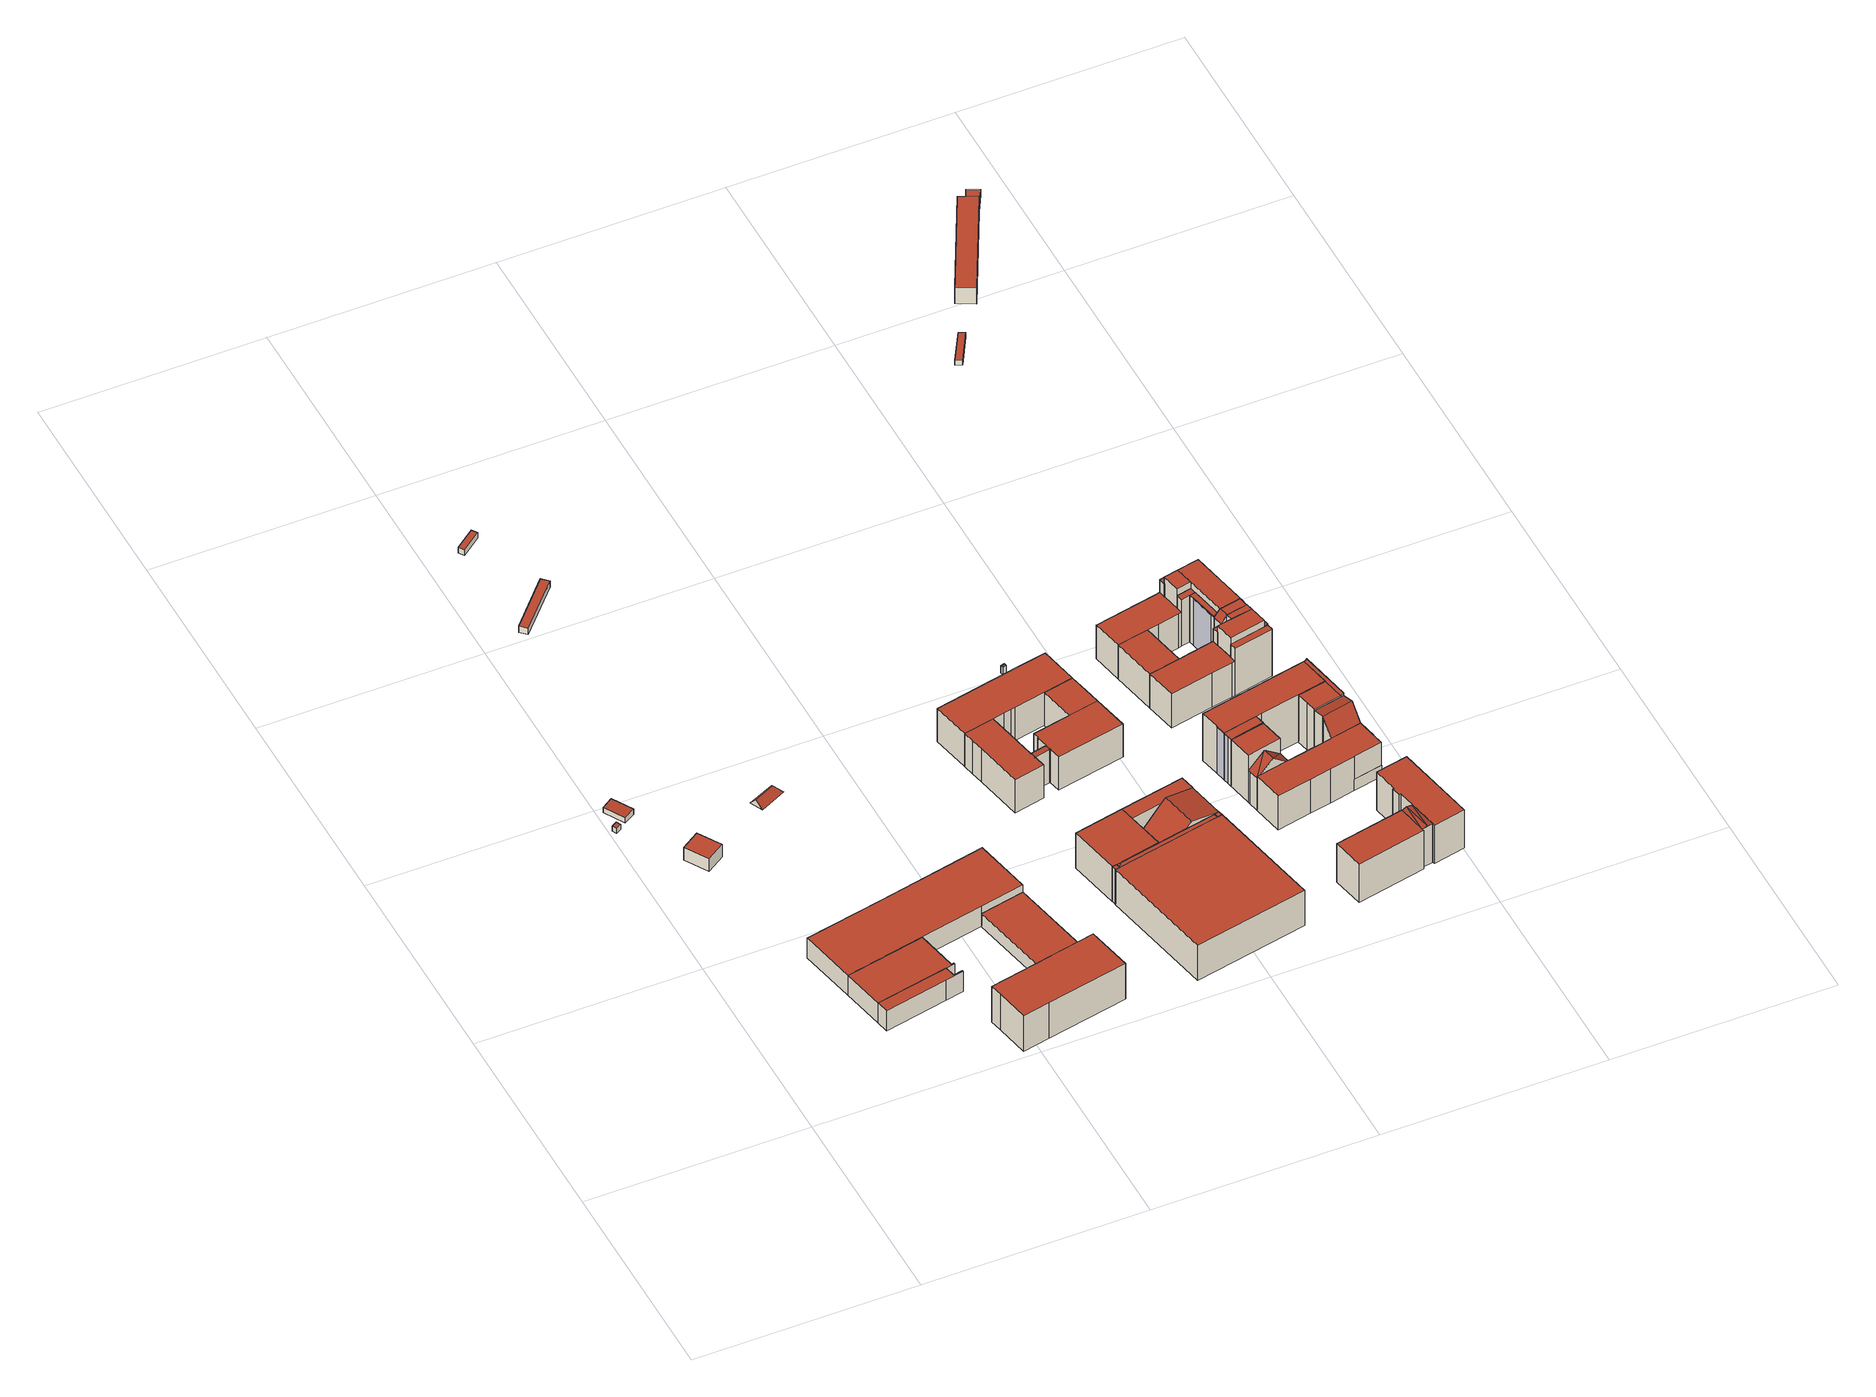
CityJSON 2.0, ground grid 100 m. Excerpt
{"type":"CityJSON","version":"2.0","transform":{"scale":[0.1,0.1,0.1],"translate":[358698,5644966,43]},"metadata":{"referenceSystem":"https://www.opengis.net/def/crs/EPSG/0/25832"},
"CityObjects":{
"building1":{"type":"Building","attributes":{"Gemeindeschluessel":"05315000","Geometrietyp2DReferenz":"3000","function":"31001_2400","roofType":"2100","measuredHeight":2.79},"geometry":[{"type":"Solid","lod":"2","boundaries":[[[[0,1,2,3]],[[4,5,1,0]],[[6,7,5,4]],[[3,2,7,6]],[[4,0,3,6]],[[1,5,7,2]]]],"semantics":{"surfaces":[{"type":"WallSurface"},{"type":"RoofSurface"},{"type":"GroundSurface"}],"values":[[0,0,0,0,1,2]]}}]},
"building2":{"type":"Building","attributes":{"Geometrietyp2DReferenz":"3000","Gemeindeschluessel":"05315000","function":"31001_2000","roofType":"2100","measuredHeight":3.13},"geometry":[{"type":"Solid","lod":"2","boundaries":[[[[8,9,10,11]],[[12,13,9,8]],[[14,15,13,12]],[[11,10,15,14]],[[12,8,11,14]],[[9,13,15,10]]]],"semantics":{"surfaces":[{"type":"WallSurface"},{"type":"RoofSurface"},{"type":"GroundSurface"}],"values":[[0,0,0,0,1,2]]}}]},
"building3":{"type":"Building","attributes":{"Gemeindeschluessel":"05315000","Geometrietyp2DReferenz":"3000","function":"31001_2400","roofType":"1000","measuredHeight":6.79},"geometry":[{"type":"Solid","lod":"2","boundaries":[[[[16,17,18,19]],[[20,21,17,16]],[[22,23,21,20]],[[19,18,23,22]],[[20,16,19,22]],[[17,21,23,18]]]],"semantics":{"surfaces":[{"type":"WallSurface"},{"type":"RoofSurface"},{"type":"GroundSurface"}],"values":[[0,0,0,0,1,2]]}}]},
"building4":{"type":"Building","attributes":{"Gemeindeschluessel":"05315000","Geometrietyp2DReferenz":"3000","function":"31001_3072"},"address":[{"country":"Germany","locality":"Köln","thoroughfareNumber":"33","thoroughfareName":"Gummersbacher Str."}],"children":["building4-1","building4-2","building4-3","building4-4","building4-5"]},
"building4-1":{"type":"BuildingPart","attributes":{"roofType":"1000","measuredHeight":10.78},"parents":["building4"],"geometry":[{"type":"Solid","lod":"2","boundaries":[[[[24,25,26,27]],[[28,29,30,25,24]],[[31,32,33,34,35,36]],[[37,38,39,40,41]],[[27,26,38,37]],[[41,31,36,28,24,27,37]],[[25,30,34,33,39,38,26]],[[29,28,36,35]],[[34,30,29,35]],[[32,31,41,40]],[[39,33,32,40]]]],"semantics":{"surfaces":[{"type":"WallSurface"},{"type":"RoofSurface"},{"type":"GroundSurface"},{"type":"ClosureSurface"}],"values":[[0,0,0,0,0,1,2,0,3,0,3]]}}]},
"building4-2":{"type":"BuildingPart","attributes":{"roofType":"1000","measuredHeight":10.77},"parents":["building4"],"geometry":[{"type":"Solid","lod":"2","boundaries":[[[[42,43,44,45]],[[46,47,48,43,42]],[[49,50,51,52,53]],[[54,55,50,49]],[[56,57,55,54]],[[45,44,57,56]],[[54,49,53,46,42,45,56]],[[43,48,51,50,55,57,44]],[[47,46,53,52]],[[51,48,47,52]]]],"semantics":{"surfaces":[{"type":"WallSurface"},{"type":"RoofSurface"},{"type":"GroundSurface"},{"type":"ClosureSurface"}],"values":[[0,0,0,0,0,0,1,2,0,3]]}}]},
"building4-3":{"type":"BuildingPart","attributes":{"roofType":"1000","measuredHeight":10.72},"parents":["building4"],"geometry":[{"type":"Solid","lod":"2","boundaries":[[[[40,39,48,47]],[[58,59,33,32]],[[60,61,59,58]],[[62,63,61,60]],[[52,51,63,62]],[[60,58,32,40,47,52,62]],[[48,39,33,59,61,63,51]],[[51,52,47,48]],[[39,40,32,33]]]],"semantics":{"surfaces":[{"type":"WallSurface"},{"type":"RoofSurface"},{"type":"GroundSurface"},{"type":"ClosureSurface"}],"values":[[0,0,0,0,0,1,2,3,3]]}}]},
"building4-4":{"type":"BuildingPart","attributes":{"roofType":"1000","measuredHeight":6.97},"parents":["building4"],"geometry":[{"type":"Solid","lod":"2","boundaries":[[[[35,34,64,65]],[[66,67,30,29]],[[29,35,65,66]],[[34,30,67,64]],[[34,35,29,30]],[[67,66,65,64]]]],"semantics":{"surfaces":[{"type":"WallSurface"},{"type":"RoofSurface"},{"type":"GroundSurface"},{"type":"ClosureSurface"}],"values":[[0,0,1,2,3,3]]}}]},
"building4-5":{"type":"BuildingPart","attributes":{"roofType":"1000","measuredHeight":19.27},"parents":["building4"],"geometry":[{"type":"Solid","lod":"2","boundaries":[[[[68,69,70,71]],[[72,73,69,68]],[[74,75,73,72]],[[76,64,75,74]],[[65,64,76]],[[77,78,67,66,79]],[[71,70,78,77]],[[79,76,74,72,68,71,77]],[[69,73,75,64,67,78,70]],[[65,76,79,66]],[[67,64,65,66]]]],"semantics":{"surfaces":[{"type":"WallSurface"},{"type":"RoofSurface"},{"type":"GroundSurface"},{"type":"ClosureSurface"}],"values":[[0,0,0,0,0,0,0,1,2,0,3]]}}]},
"building5":{"type":"Building","attributes":{"Gemeindeschluessel":"05315000","Geometrietyp2DReferenz":"3000","function":"31001_2000","roofType":"5000","measuredHeight":3.58},"geometry":[{"type":"Solid","lod":"2","boundaries":[[[[80,81,82,83]],[[82,84,83]],[[83,84,85,80]],[[85,81,80]],[[84,82,81,85]]]],"semantics":{"surfaces":[{"type":"RoofSurface"},{"type":"WallSurface"},{"type":"GroundSurface"}],"values":[[0,0,0,1,2]]}}]},
"building6":{"type":"Building","attributes":{"Gemeindeschluessel":"05315000","Geometrietyp2DReferenz":"3000","function":"31001_2400","roofType":"1000","measuredHeight":3.4},"geometry":[{"type":"Solid","lod":"2","boundaries":[[[[86,87,88,89]],[[90,91,87,86]],[[92,93,91,90]],[[89,88,93,92]],[[90,86,89,92]],[[87,91,93,88]]]],"semantics":{"surfaces":[{"type":"WallSurface"},{"type":"RoofSurface"},{"type":"GroundSurface"}],"values":[[0,0,0,0,1,2]]}}]},
"building7":{"type":"Building","attributes":{"Gemeindeschluessel":"05315000","Geometrietyp2DReferenz":"3000","function":"31001_2400","roofType":"1000","measuredHeight":2.93},"geometry":[{"type":"Solid","lod":"2","boundaries":[[[[94,95,96,97]],[[98,99,95,94]],[[100,101,99,98]],[[97,96,101,100]],[[98,94,97,100]],[[95,99,101,96]]]],"semantics":{"surfaces":[{"type":"WallSurface"},{"type":"RoofSurface"},{"type":"GroundSurface"}],"values":[[0,0,0,0,1,2]]}}]},
"building8":{"type":"Building","attributes":{"Gemeindeschluessel":"05315000","Geometrietyp2DReferenz":"3000","function":"51009_1610","roofType":"1000","measuredHeight":18.72},"geometry":[{"type":"Solid","lod":"2","boundaries":[[[[102,103,104,105]],[[106,107,103,102]],[[108,109,107,106]],[[105,104,109,108]],[[106,102,105,108]],[[103,107,109,104]]]],"semantics":{"surfaces":[{"type":"WallSurface"},{"type":"RoofSurface"},{"type":"GroundSurface"}],"values":[[0,0,0,0,1,2]]}}]},
"building9":{"type":"Building","attributes":{"Gemeindeschluessel":"05315000","Geometrietyp2DReferenz":"3000","function":"31001_3023"},"address":[{"country":"Germany","locality":"Köln","thoroughfareNumber":"4","thoroughfareName":"Erna-Scheffler-Straße"}],"children":["building9-1","building9-2","building9-3","building9-4","building9-5"]},
"building9-1":{"type":"BuildingPart","attributes":{"roofType":"1000","measuredHeight":19.07},"parents":["building9"],"geometry":[{"type":"Solid","lod":"2","boundaries":[[[[106,110,111,112,108]],[[113,114,115,116,117]],[[118,119,114,113]],[[120,121,119,118]],[[108,112,121,120]],[[118,113,117,106,108,120]],[[111,115,114,119,121,112]],[[110,106,117,116]],[[115,111,110,116]]]],"semantics":{"surfaces":[{"type":"WallSurface"},{"type":"RoofSurface"},{"type":"GroundSurface"},{"type":"ClosureSurface"}],"values":[[0,0,0,0,0,1,2,0,3]]}}]},
"building9-2":{"type":"BuildingPart","attributes":{"roofType":"1000","measuredHeight":19.01},"parents":["building9"],"geometry":[{"type":"Solid","lod":"2","boundaries":[[[[122,123,102]],[[105,124,122,102]],[[125,126,124,105]],[[127,128,126,125]],[[105,102,129,130,127,125]],[[131,132,122,124,126,128]],[[133,130,129,134,135]],[[132,131,133,135]],[[128,127,130,133,131]],[[134,129,102,123]],[[132,135,134,123,122]]]],"semantics":{"surfaces":[{"type":"WallSurface"},{"type":"RoofSurface"},{"type":"GroundSurface"},{"type":"ClosureSurface"}],"values":[[0,0,0,0,1,2,0,3,3,0,3]]}}]},
"building9-3":{"type":"BuildingPart","attributes":{"roofType":"3100","measuredHeight":21.12},"parents":["building9"],"geometry":[{"type":"Solid","lod":"2","boundaries":[[[[136,137,138,139]],[[139,138,140,141]],[[142,143,144,145,146,147]],[[148,144,143,149,133,135]],[[146,145,150,136,139]],[[147,146,139,141]],[[137,132,131,151,140,138]],[[136,135,132,137]],[[132,135,133,131]],[[151,152,141,140]],[[131,133,152,151]],[[145,144,148,150]],[[150,148,135,136]],[[142,153,149,143]],[[142,147,141,152,153]],[[153,152,133,149]]]],"semantics":{"surfaces":[{"type":"WallSurface"},{"type":"RoofSurface"},{"type":"GroundSurface"},{"type":"ClosureSurface"}],"values":[[0,0,1,1,0,0,2,3,3,3,3,0,3,0,3,3]]}}]},
"building9-4":{"type":"BuildingPart","attributes":{"roofType":"5000","measuredHeight":19.78},"parents":["building9"],"geometry":[{"type":"Solid","lod":"2","boundaries":[[[[116,115,137,136,150]],[[123,122,111,110]],[[116,150,154]],[[154,150,148,134,123,155]],[[123,110,155]],[[155,110,116,154]],[[132,137,115,111,122]],[[134,148,135]],[[122,123,134,135,132]],[[137,132,135,136]],[[135,148,150,136]],[[115,116,110,111]]]],"semantics":{"surfaces":[{"type":"WallSurface"},{"type":"RoofSurface"},{"type":"GroundSurface"},{"type":"ClosureSurface"}],"values":[[0,0,1,1,1,1,2,0,3,3,3,3]]}}]},
"building9-5":{"type":"BuildingPart","attributes":{"roofType":"1000","measuredHeight":19.01},"parents":["building9"],"geometry":[{"type":"Solid","lod":"2","boundaries":[[[[156,157,128,127]],[[158,147,141,140,157,156]],[[149,153,142,158,156,127,130]],[[157,140,151,131,128]],[[147,158,142]],[[140,141,152,151]],[[141,147,142,153,152]],[[149,130,133]],[[152,133,131,151]],[[152,153,149,133]],[[131,133,130,127,128]]]],"semantics":{"surfaces":[{"type":"WallSurface"},{"type":"RoofSurface"},{"type":"GroundSurface"},{"type":"ClosureSurface"}],"values":[[0,0,1,2,0,3,3,0,3,3,3]]}}]},
"building10":{"type":"Building","attributes":{"Gemeindeschluessel":"05315000","Geometrietyp2DReferenz":"3000","function":"31001_2000"},"address":[{"country":"Germany","locality":"Köln","thoroughfareNumber":"2","thoroughfareName":"Erna-Scheffler-Straße"},{"country":"Germany","locality":"Köln","thoroughfareNumber":"2a","thoroughfareName":"Erna-Scheffler-Straße"},{"country":"Germany","locality":"Köln","thoroughfareNumber":"2b","thoroughfareName":"Erna-Scheffler-Straße"}],"children":["building10-1","building10-2","building10-3","building10-4","building10-5"]},
"building10-1":{"type":"BuildingPart","attributes":{"roofType":"1000","measuredHeight":17.93},"parents":["building10"],"geometry":[{"type":"Solid","lod":"2","boundaries":[[[[159,160,161,162]],[[163,164,160,159]],[[165,166,164,163]],[[167,168,166,165]],[[169,170,168,167]],[[171,172,170,169]],[[173,174,175,176]],[[177,178,174,173]],[[179,180,178,177]],[[181,182,180,179]],[[183,184,185,182,181]],[[181,179,177,173,176,171,169,167,165,163,159,162,186,183]],[[160,164,166,168,170,172,175,174,178,180,182,185,161]],[[175,172,171,176]],[[184,183,186]],[[185,184,186,162,161]]]],"semantics":{"surfaces":[{"type":"WallSurface"},{"type":"RoofSurface"},{"type":"GroundSurface"},{"type":"ClosureSurface"}],"values":[[0,0,0,0,0,0,0,0,0,0,0,1,2,3,0,3]]}}]},
"building10-2":{"type":"BuildingPart","attributes":{"roofType":"1000","measuredHeight":17.95},"parents":["building10"],"geometry":[{"type":"Solid","lod":"2","boundaries":[[[[187,188,189,190]],[[191,192,188,187]],[[193,194,192,191]],[[195,196,194,193]],[[197,198,196,195]],[[199,200,201,202,203]],[[204,205,200,199]],[[206,207,205,204]],[[208,209,207,206]],[[210,211,209,208]],[[212,213,211,210]],[[214,215,213,212]],[[216,217,215,214]],[[214,212,210,208,206,204,199,203,218,197,195,193,191,187,190,216]],[[188,192,194,196,198,201,200,205,207,209,211,213,215,217,189]],[[218,203,202]],[[198,197,218,202,201]],[[189,217,216,190]]]],"semantics":{"surfaces":[{"type":"WallSurface"},{"type":"RoofSurface"},{"type":"GroundSurface"},{"type":"ClosureSurface"}],"values":[[0,0,0,0,0,0,0,0,0,0,0,0,0,1,2,0,3,3]]}}]},
"building10-3":{"type":"BuildingPart","attributes":{"roofType":"1000","measuredHeight":17.92},"parents":["building10"],"geometry":[{"type":"Solid","lod":"2","boundaries":[[[[219,220,221,222]],[[223,224,220,219]],[[225,226,224,223]],[[190,189,226,225]],[[227,228,217,216]],[[229,230,228,227]],[[231,232,230,229]],[[233,234,232,231]],[[231,229,227,216,190,225,223,219,222,233]],[[220,224,226,189,217,228,230,232,234,221]],[[189,190,216,217]],[[221,234,233,222]]]],"semantics":{"surfaces":[{"type":"WallSurface"},{"type":"RoofSurface"},{"type":"GroundSurface"},{"type":"ClosureSurface"}],"values":[[0,0,0,0,0,0,0,0,1,2,3,3]]}}]},
"building10-4":{"type":"BuildingPart","attributes":{"roofType":"1000","measuredHeight":17.9},"parents":["building10"],"geometry":[{"type":"Solid","lod":"2","boundaries":[[[[222,221,172,171]],[[235,236,234,233]],[[176,175,236,235]],[[235,233,222,171,176]],[[221,234,236,175,172]],[[221,222,233,234]],[[175,176,171,172]]]],"semantics":{"surfaces":[{"type":"WallSurface"},{"type":"RoofSurface"},{"type":"GroundSurface"},{"type":"ClosureSurface"}],"values":[[0,0,0,1,2,3,3]]}}]},
"building10-5":{"type":"BuildingPart","attributes":{"roofType":"2100","measuredHeight":17.99},"parents":["building10"],"geometry":[{"type":"Solid","lod":"2","boundaries":[[[[237,238,198,197]],[[239,240,238,237]],[[241,242,240,239]],[[243,244,242,241]],[[162,161,244,243]],[[245,246,185,184]],[[247,248,246,245]],[[249,250,248,247]],[[251,252,250,249]],[[202,201,252,251]],[[249,247,245,184,186,162,243,241,239,237,197,218,202,251]],[[198,238,240,242,244,161,185,246,248,250,252,201]],[[201,202,218,197,198]],[[185,161,162,186,184]]]],"semantics":{"surfaces":[{"type":"WallSurface"},{"type":"RoofSurface"},{"type":"GroundSurface"},{"type":"ClosureSurface"}],"values":[[0,0,0,0,0,0,0,0,0,0,1,2,3,3]]}}]},
"building11":{"type":"Building","attributes":{"Gemeindeschluessel":"05315000","Geometrietyp2DReferenz":"3000","function":"51009_1610","roofType":"1000","measuredHeight":18.84},"geometry":[{"type":"Solid","lod":"2","boundaries":[[[[253,254,255,256]],[[113,257,254,253]],[[117,258,257,113]],[[256,255,258,117]],[[113,253,256,117]],[[254,257,258,255]]]],"semantics":{"surfaces":[{"type":"WallSurface"},{"type":"RoofSurface"},{"type":"GroundSurface"}],"values":[[0,0,0,0,1,2]]}}]},
"building12":{"type":"Building","attributes":{"Gemeindeschluessel":"05315000","Geometrietyp2DReferenz":"3000","function":"51009_1750","roofType":"5000","measuredHeight":4.16},"geometry":[{"type":"Solid","lod":"2","boundaries":[[[[259,260,261,262]],[[263,264,260,259]],[[265,266,264,263]],[[262,261,266,265]],[[267,265,263,268]],[[263,259,268]],[[268,259,262,267]],[[262,265,267]],[[260,264,266,261]]]],"semantics":{"surfaces":[{"type":"WallSurface"},{"type":"RoofSurface"},{"type":"GroundSurface"}],"values":[[0,0,0,0,1,1,1,1,2]]}}]},
"building13":{"type":"Building","attributes":{"Gemeindeschluessel":"05315000","Geometrietyp2DReferenz":"3000","function":"31001_2000"},"address":[{"country":"Germany","locality":"Köln","thoroughfareNumber":"5","thoroughfareName":"Erna-Scheffler-Straße"}],"children":["building13-1","building13-2","building13-3"]},
"building13-1":{"type":"BuildingPart","attributes":{"roofType":"1000","measuredHeight":20.82},"parents":["building13"],"geometry":[{"type":"Solid","lod":"2","boundaries":[[[[269,270,271,272]],[[273,274,275,270,269]],[[276,277,278,279,280]],[[281,282,277,276]],[[272,271,282,281]],[[276,280,273,269,272,281]],[[270,275,278,277,282,271]],[[274,273,280,279]],[[278,275,274,279]]]],"semantics":{"surfaces":[{"type":"WallSurface"},{"type":"RoofSurface"},{"type":"GroundSurface"},{"type":"ClosureSurface"}],"values":[[0,0,0,0,0,1,2,0,3]]}}]},
"building13-2":{"type":"BuildingPart","attributes":{"roofType":"3100","measuredHeight":21.2},"parents":["building13"],"geometry":[{"type":"Solid","lod":"2","boundaries":[[[[283,284,285,286]],[[279,278,284,283]],[[287,288,275,274]],[[289,283,286,287]],[[287,290,289]],[[279,289,290]],[[290,274,279]],[[289,279,283]],[[287,274,290]],[[284,278,275,288,285]],[[278,279,274,275]],[[288,287,286,285]]]],"semantics":{"surfaces":[{"type":"WallSurface"},{"type":"RoofSurface"},{"type":"GroundSurface"},{"type":"ClosureSurface"}],"values":[[0,0,0,1,1,1,1,0,0,2,3,3]]}}]},
"building13-3":{"type":"BuildingPart","attributes":{"roofType":"1000","measuredHeight":20.87},"parents":["building13"],"geometry":[{"type":"Solid","lod":"2","boundaries":[[[[291,292,293,294]],[[295,284,292,291]],[[296,286,285,284,295]],[[288,287,297]],[[298,299,288,297]],[[300,301,299,298]],[[302,303,301,300]],[[304,305,303,302]],[[306,307,305,304]],[[308,309,307,306]],[[310,311,309,308]],[[294,293,311,310]],[[308,306,304,302,300,298,297,296,295,291,294,310]],[[292,284,285,288,299,301,303,305,307,309,311,293]],[[286,296,297,287]],[[288,285,286,287]]]],"semantics":{"surfaces":[{"type":"WallSurface"},{"type":"RoofSurface"},{"type":"GroundSurface"},{"type":"ClosureSurface"}],"values":[[0,0,0,0,0,0,0,0,0,0,0,0,1,2,0,3]]}}]},
"building14":{"type":"Building","attributes":{"Gemeindeschluessel":"05315000","Geometrietyp2DReferenz":"3000","function":"31001_2000"},"address":[{"country":"Germany","locality":"Köln","thoroughfareNumber":"3","thoroughfareName":"Erna-Scheffler-Straße"},{"country":"Germany","locality":"Köln","thoroughfareNumber":"3a","thoroughfareName":"Erna-Scheffler-Straße"},{"country":"Germany","locality":"Köln","thoroughfareNumber":"3b","thoroughfareName":"Erna-Scheffler-Straße"}],"children":["building14-1","building14-2","building14-3","building14-4","building14-5","building14-6","building14-7","building14-8","building14-9"]},
"building14-1":{"type":"BuildingPart","attributes":{"roofType":"9999","measuredHeight":6},"parents":["building14"],"geometry":[{"type":"Solid","lod":"2","boundaries":[[[[312,313,314,315,316,317]],[[312,318,319,313]],[[317,320,318,312]],[[321,316,315,322]],[[322,315,314,323]],[[323,314,313,319]],[[320,317,316,321]],[[322,323,319,318,320,321]]]],"semantics":{"surfaces":[{"type":"RoofSurface"},{"type":"WallSurface"},{"type":"GroundSurface"}],"values":[[0,1,1,1,1,1,1,2]]}}]},
"building14-2":{"type":"BuildingPart","attributes":{"roofType":"1000","measuredHeight":25.46},"parents":["building14"],"geometry":[{"type":"Solid","lod":"2","boundaries":[[[[324,325,326,327,328]],[[329,324,328,330]],[[326,331,332,333,327]],[[334,325,324,329,335]],[[332,331,334,335]],[[326,325,334,331]],[[335,329,330,336]],[[333,332,335,336]],[[333,336,330,328,327]]]],"semantics":{"surfaces":[{"type":"WallSurface"},{"type":"RoofSurface"},{"type":"GroundSurface"},{"type":"ClosureSurface"}],"values":[[0,1,2,0,3,3,0,3,3]]}}]},
"building14-3":{"type":"BuildingPart","attributes":{"roofType":"1000","measuredHeight":25.51},"parents":["building14"],"geometry":[{"type":"Solid","lod":"2","boundaries":[[[[337,338,339,340]],[[341,342,338,337]],[[343,344,345,342,341]],[[346,347,348,349,350]],[[328,327,347,346]],[[351,352,353,354,355]],[[340,339,352,351]],[[355,330,328,346,350,356,343,341,337,340,351]],[[338,342,345,357,348,347,327,333,353,352,339]],[[344,343,356,358,359]],[[345,344,359,357]],[[358,356,350,349]],[[348,357,359,358,349]],[[336,333,327,328,330]],[[336,330,355,354]],[[353,333,336,354]]]],"semantics":{"surfaces":[{"type":"WallSurface"},{"type":"RoofSurface"},{"type":"GroundSurface"},{"type":"ClosureSurface"}],"values":[[0,0,0,0,0,0,0,1,2,0,3,0,3,3,0,3]]}}]},
"building14-4":{"type":"BuildingPart","attributes":{"roofType":"1000","measuredHeight":18.35},"parents":["building14"],"geometry":[{"type":"Solid","lod":"2","boundaries":[[[[360,361,320,317,362]],[[363,364,361,360]],[[365,366,364,363]],[[367,368,369,366,365]],[[370,371,372,373,374]],[[375,376,371,370]],[[377,378,379,376,375]],[[380,313,319,381,382,383]],[[383,377,375,370,374,384,385,367,365,363,360,362,386,387,388,380]],[[322,321,320,361,364,366,369,372,371,376,379,381,319,323]],[[314,388,387,315]],[[322,323,314,315]],[[315,387,386,316]],[[321,322,315,316]],[[316,386,362,317]],[[320,321,316,317]],[[384,374,373]],[[368,367,385]],[[372,369,368,373]],[[368,385,384,373]],[[378,377,383,382]],[[381,379,378,382]],[[313,380,388,314]],[[323,319,313,314]]]],"semantics":{"surfaces":[{"type":"WallSurface"},{"type":"RoofSurface"},{"type":"GroundSurface"},{"type":"ClosureSurface"}],"values":[[0,0,0,0,0,0,0,0,1,2,0,3,0,3,0,3,0,0,3,3,0,3,0,3]]}}]},
"building14-5":{"type":"BuildingPart","attributes":{"roofType":"1000","measuredHeight":25.34},"parents":["building14"],"geometry":[{"type":"Solid","lod":"2","boundaries":[[[[389,390,391,326,325]],[[354,353,392,393,394]],[[394,389,325,334,335,336,354]],[[332,331,326,391,392,353,333]],[[333,336,335,332]],[[332,335,334,331]],[[334,325,326,331]],[[395,390,389,394,393]],[[392,391,390,393]],[[390,395,393]],[[353,354,336,333]]]],"semantics":{"surfaces":[{"type":"WallSurface"},{"type":"RoofSurface"},{"type":"GroundSurface"},{"type":"ClosureSurface"}],"values":[[0,0,1,2,3,3,3,0,3,3,3]]}}]},
"building14-6":{"type":"BuildingPart","attributes":{"roofType":"3100","measuredHeight":23.61},"parents":["building14"],"geometry":[{"type":"Solid","lod":"2","boundaries":[[[[393,392,396,397]],[[398,399,391,390]],[[373,372,399,398]],[[397,396,369,368]],[[368,385,400,395]],[[395,393,397,368]],[[400,384,373,398,390]],[[390,395,400]],[[392,391,399,372,369,396]],[[392,393,390,391]],[[372,373,368,369]],[[390,393,395]],[[385,384,400]],[[385,368,373,384]]]],"semantics":{"surfaces":[{"type":"WallSurface"},{"type":"RoofSurface"},{"type":"GroundSurface"},{"type":"ClosureSurface"}],"values":[[0,0,0,0,1,1,1,1,2,3,3,3,0,3]]}}]},
"building14-7":{"type":"BuildingPart","attributes":{"roofType":"1000","measuredHeight":25.42},"parents":["building14"],"geometry":[{"type":"Solid","lod":"2","boundaries":[[[[401,402,403,404,405]],[[349,348,402,401]],[[405,406,358,349,401]],[[357,407,403,402,348]],[[348,349,358,359,357]],[[359,358,406,408]],[[357,359,408,409,407]],[[409,408,406,405,404]],[[403,407,409,404]]]],"semantics":{"surfaces":[{"type":"WallSurface"},{"type":"RoofSurface"},{"type":"GroundSurface"},{"type":"ClosureSurface"}],"values":[[0,0,1,2,3,0,3,0,3]]}}]},
"building14-8":{"type":"BuildingPart","attributes":{"roofType":"3100","measuredHeight":26.01},"parents":["building14"],"geometry":[{"type":"Solid","lod":"2","boundaries":[[[[410,411,379,378]],[[412,413,411,410]],[[404,403,413,412]],[[414,415,416,417]],[[418,419,415,414]],[[382,381,419,418]],[[417,409,404,412,414]],[[410,378,382,418,414,412]],[[411,413,403,407,416,415,419,381,379]],[[407,403,404,409]],[[416,407,409,417]],[[381,382,378,379]]]],"semantics":{"surfaces":[{"type":"WallSurface"},{"type":"RoofSurface"},{"type":"GroundSurface"},{"type":"ClosureSurface"}],"values":[[0,0,0,0,0,0,1,1,2,3,3,3]]}}]},
"building14-9":{"type":"BuildingPart","attributes":{"roofType":"2100","measuredHeight":26.32},"parents":["building14"],"geometry":[{"type":"Solid","lod":"2","boundaries":[[[[420,421,345,344]],[[422,417,416,421,420]],[[422,420,344,359,408]],[[421,416,407,357,345]],[[409,417,422,408]],[[407,416,417,409]],[[409,408,407]],[[357,359,344,345]],[[407,408,359,357]]]],"semantics":{"surfaces":[{"type":"WallSurface"},{"type":"RoofSurface"},{"type":"GroundSurface"},{"type":"ClosureSurface"}],"values":[[0,0,1,2,0,3,0,3,3]]}}]},
"building15":{"type":"Building","attributes":{"Gemeindeschluessel":"05315000","Geometrietyp2DReferenz":"3000","function":"31001_2000"},"address":[{"country":"Germany","locality":"Köln","thoroughfareNumber":"1","thoroughfareName":"Erna-Scheffler-Straße"},{"country":"Germany","locality":"Köln","thoroughfareNumber":"1a","thoroughfareName":"Erna-Scheffler-Straße"},{"country":"Germany","locality":"Köln","thoroughfareNumber":"1b","thoroughfareName":"Erna-Scheffler-Straße"}],"children":["building15-1","building15-2","building15-3","building15-4","building15-5","building15-6","building15-7","building15-8","building15-9","building15-10","building15-11","building15-12","building15-13","building15-14","building15-15"]},
"building15-1":{"type":"BuildingPart","attributes":{"roofType":"1000","measuredHeight":25.26},"parents":["building15"],"geometry":[{"type":"Solid","lod":"2","boundaries":[[[[423,424,425,426,427]],[[427,428,429,430,423]],[[431,432,426,425,433]],[[433,434,430,429,431]],[[431,429,428,432]],[[432,428,427,426]],[[424,423,430,434]],[[433,425,424,434]]]],"semantics":{"surfaces":[{"type":"WallSurface"},{"type":"RoofSurface"},{"type":"GroundSurface"},{"type":"ClosureSurface"}],"values":[[0,1,2,3,3,3,0,3]]}}]},
"building15-2":{"type":"BuildingPart","attributes":{"roofType":"1000","measuredHeight":25.22},"parents":["building15"],"geometry":[{"type":"Solid","lod":"2","boundaries":[[[[435,436,437,438,439]],[[440,441,435,439,442]],[[436,443,444,445,437]],[[436,435,441,443]],[[443,441,440,444]],[[444,440,442,446,445]],[[446,442,439,438]],[[445,446,438,437]]]],"semantics":{"surfaces":[{"type":"WallSurface"},{"type":"RoofSurface"},{"type":"GroundSurface"},{"type":"ClosureSurface"}],"values":[[0,1,2,3,3,3,0,3]]}}]},
"building15-3":{"type":"BuildingPart","attributes":{"roofType":"1000","measuredHeight":25.2},"parents":["building15"],"geometry":[{"type":"Solid","lod":"2","boundaries":[[[[447,448,449,425,424]],[[450,447,424,434,451]],[[425,449,452,453,433]],[[433,434,424,425]],[[448,447,450,454]],[[449,448,454,452]],[[452,454,450,451,453]],[[453,451,434,433]]]],"semantics":{"surfaces":[{"type":"WallSurface"},{"type":"RoofSurface"},{"type":"GroundSurface"},{"type":"ClosureSurface"}],"values":[[0,1,2,3,0,3,3,3]]}}]},
"building15-4":{"type":"BuildingPart","attributes":{"roofType":"1000","measuredHeight":25.2},"parents":["building15"],"geometry":[{"type":"Solid","lod":"2","boundaries":[[[[455,456,457,458,459]],[[460,461,456,455]],[[462,463,461,460]],[[464,465,466,462,460,455,459,467]],[[456,461,463,468,469,470,457]],[[466,465,471]],[[468,471,465,464,469]],[[469,464,467,472,470]],[[468,463,462,466,471]],[[472,467,459,458]],[[470,472,458,457]]]],"semantics":{"surfaces":[{"type":"WallSurface"},{"type":"RoofSurface"},{"type":"GroundSurface"},{"type":"ClosureSurface"}],"values":[[0,0,0,1,2,0,3,3,3,0,3]]}}]},
"building15-5":{"type":"BuildingPart","attributes":{"roofType":"1000","measuredHeight":28.79},"parents":["building15"],"geometry":[{"type":"Solid","lod":"2","boundaries":[[[[473,474,475,476,477,478,479]],[[480,481,482,483,484,485,486,431,433,453,469,468]],[[471,465,478,477,487,488]],[[480,468,471,488]],[[489,490,475,474]],[[487,477,476,491]],[[485,484,492,493]],[[483,494,492,484]],[[482,495,494,483]],[[481,491,495,482]],[[480,488,487,491,481]],[[493,492,489,474]],[[494,490,489,492]],[[495,475,490,494]],[[491,476,475,495]],[[496,474,473,497]],[[431,486,498,429]],[[485,493,498,486]],[[493,474,496,498]],[[429,498,496,497]],[[499,451,434,430,429,497,473,479]],[[431,429,430,434,433]],[[433,434,451,453]],[[453,451,499,479,464,469]],[[464,479,478,465]],[[469,464,465,471,468]]]],"semantics":{"surfaces":[{"type":"RoofSurface"},{"type":"GroundSurface"},{"type":"WallSurface"},{"type":"ClosureSurface"}],"values":[[0,1,2,3,2,2,3,3,3,3,3,3,3,3,3,2,3,3,3,3,2,3,3,3,2,3]]}}]},
"building15-6":{"type":"BuildingPart","attributes":{"roofType":"1000","measuredHeight":25.35},"parents":["building15"],"geometry":[{"type":"Solid","lod":"2","boundaries":[[[[500,501,502,503]],[[504,505,501,500]],[[506,507,508,505,504]],[[504,500,503,509,510,511,506]],[[512,502,501,505,508,513]],[[514,510,509]],[[512,514,509,503,502]],[[513,515,511,510,514,512]],[[507,506,511,515]],[[508,507,515,513]]]],"semantics":{"surfaces":[{"type":"WallSurface"},{"type":"RoofSurface"},{"type":"GroundSurface"},{"type":"ClosureSurface"}],"values":[[0,0,0,1,2,0,3,3,0,3]]}}]},
"building15-7":{"type":"BuildingPart","attributes":{"roofType":"2100","measuredHeight":25.91},"parents":["building15"],"geometry":[{"type":"Solid","lod":"2","boundaries":[[[[516,517,518,463,462,519]],[[466,471,488,520,516,519]],[[480,468,463,518]],[[517,516,520]],[[517,520,488,480,518]],[[468,480,488,471]],[[466,519,462]],[[471,466,462,463,468]]]],"semantics":{"surfaces":[{"type":"WallSurface"},{"type":"RoofSurface"},{"type":"GroundSurface"},{"type":"ClosureSurface"}],"values":[[0,1,2,0,3,3,0,3]]}}]},
"building15-8":{"type":"BuildingPart","attributes":{"roofType":"1000","measuredHeight":28.79},"parents":["building15"],"geometry":[{"type":"Solid","lod":"2","boundaries":[[[[521,522,523,524,525]],[[443,526,527,528,529,444]],[[440,524,523,530,441]],[[443,444,440,441]],[[522,521,531]],[[532,533,534,530,523,522]],[[527,535,536,537,528]],[[526,538,535,527]],[[441,538,526,443]],[[535,532,522,531,536]],[[538,533,532,535]],[[441,530,534,533,538]],[[537,536,531,521,525,539]],[[528,537,539,529]],[[539,525,524,440,444,529]]]],"semantics":{"surfaces":[{"type":"RoofSurface"},{"type":"GroundSurface"},{"type":"WallSurface"},{"type":"ClosureSurface"}],"values":[[0,1,2,3,2,2,3,3,3,3,3,3,2,3,3]]}}]},
"building15-9":{"type":"BuildingPart","attributes":{"roofType":"1000","measuredHeight":18.31},"parents":["building15"],"geometry":[{"type":"Solid","lod":"2","boundaries":[[[[540,541,542]],[[543,544,540,542]],[[545,546,547,548,549]],[[543,542,545,549]],[[540,544,548,547]],[[546,545,542,541]],[[540,547,546,541]],[[544,543,549,548]]]],"semantics":{"surfaces":[{"type":"WallSurface"},{"type":"RoofSurface"},{"type":"GroundSurface"},{"type":"ClosureSurface"}],"values":[[0,0,0,1,2,0,3,3]]}}]},
"building15-10":{"type":"BuildingPart","attributes":{"roofType":"1000","measuredHeight":18.33},"parents":["building15"],"geometry":[{"type":"Solid","lod":"2","boundaries":[[[[549,548,550,551]],[[552,553,544,543]],[[554,555,553,552]],[[438,437,555,554]],[[556,557,508,507]],[[558,559,557,556]],[[560,561,559,558]],[[551,550,561,560]],[[558,556,507,515,446,438,554,552,543,549,551,560]],[[548,544,553,555,437,445,513,508,557,559,561,550]],[[544,548,549,543]],[[437,438,446,445]],[[513,515,507,508]],[[445,446,515,513]]]],"semantics":{"surfaces":[{"type":"WallSurface"},{"type":"RoofSurface"},{"type":"GroundSurface"},{"type":"ClosureSurface"}],"values":[[0,0,0,0,0,0,0,0,1,2,3,3,3,3]]}}]},
"building15-11":{"type":"BuildingPart","attributes":{"roofType":"1000","measuredHeight":18.31},"parents":["building15"],"geometry":[{"type":"Solid","lod":"2","boundaries":[[[[562,563,564,565]],[[566,567,563,562]],[[458,457,567,566]],[[568,569,449,448]],[[570,571,569,568]],[[541,540,571,570]],[[572,573,547,546]],[[565,564,573,572]],[[546,541,570,568,448,454,472,458,566,562,565,572]],[[563,567,457,470,452,449,569,571,540,547,573,564]],[[452,454,448,449]],[[457,458,472,470]],[[470,472,454,452]],[[540,541,546,547]]]],"semantics":{"surfaces":[{"type":"WallSurface"},{"type":"RoofSurface"},{"type":"GroundSurface"},{"type":"ClosureSurface"}],"values":[[0,0,0,0,0,0,0,0,1,2,3,3,3,3]]}}]},
"building15-12":{"type":"BuildingPart","attributes":{"roofType":"1000","measuredHeight":28.79},"parents":["building15"],"geometry":[{"type":"Solid","lod":"2","boundaries":[[[[574,575,499,479]],[[452,470,469,453]],[[451,499,575,450]],[[454,452,453,451,450]],[[454,450,575,574,467,472]],[[454,472,470,452]],[[467,574,479,464]],[[472,467,464,469,470]],[[464,479,499,451,453,469]]]],"semantics":{"surfaces":[{"type":"RoofSurface"},{"type":"GroundSurface"},{"type":"WallSurface"},{"type":"ClosureSurface"}],"values":[[0,1,2,3,2,3,2,3,3]]}}]},
"building15-13":{"type":"BuildingPart","attributes":{"roofType":"2100","measuredHeight":25.88},"parents":["building15"],"geometry":[{"type":"Solid","lod":"2","boundaries":[[[[576,503,502,577,578,579]],[[509,576,579,580,537,539,514]],[[577,502,512,529,528]],[[580,579,578]],[[537,580,578,577,528]],[[503,576,509]],[[512,502,503,509,514]],[[529,539,537,528]],[[512,514,539,529]]]],"semantics":{"surfaces":[{"type":"WallSurface"},{"type":"RoofSurface"},{"type":"GroundSurface"},{"type":"ClosureSurface"}],"values":[[0,1,2,0,3,0,3,3,3]]}}]},
"building15-14":{"type":"BuildingPart","attributes":{"roofType":"1000","measuredHeight":28.76},"parents":["building15"],"geometry":[{"type":"Solid","lod":"2","boundaries":[[[[525,524,581,582,583]],[[445,444,529,512,513]],[[515,511,582,581,442,446]],[[515,446,445,513]],[[442,581,524,440]],[[445,446,442,440,444]],[[444,440,524,525,539,529]],[[539,525,583,510,514]],[[539,514,512,529]],[[510,583,582,511]],[[514,510,511,515,513,512]]]],"semantics":{"surfaces":[{"type":"RoofSurface"},{"type":"GroundSurface"},{"type":"WallSurface"},{"type":"ClosureSurface"}],"values":[[0,1,2,3,2,3,3,2,3,2,3]]}}]},
"building15-15":{"type":"BuildingPart","attributes":{"roofType":"5000","measuredHeight":28.79},"parents":["building15"],"geometry":[{"type":"Solid","lod":"2","boundaries":[[[[578,577,518,517]],[[427,426,436,435]],[[584,585,530,534,496,497,586]],[[517,587,588,476,522,531,578]],[[490,489,474,496,534,533,532,522,476,475]],[[476,588,491]],[[588,587,517,520,487,491]],[[586,497,429,428]],[[585,584,427,435]],[[584,586,428,427]],[[432,431,486,485,484,483,482,481,480,518,577,528,527,526,443,436,426]],[[432,426,427,428]],[[431,432,428,429]],[[431,429,498,486]],[[498,493,485,486]],[[485,493,492,484]],[[484,492,494,483]],[[483,494,495,482]],[[482,495,491,481]],[[488,487,520]],[[481,491,487,488,480]],[[480,488,520,517,518]],[[580,536,537]],[[528,537,536,535,527]],[[528,577,578,580,537]],[[527,535,538,526]],[[436,443,441,435]],[[526,538,441,443]],[[536,580,578,531]],[[532,535,536,531,522]],[[532,533,538,535]],[[435,441,530,585]],[[441,538,533,534,530]],[[498,496,474,493]],[[474,489,492,493]],[[489,490,494,492]],[[490,475,495,494]],[[475,476,491,495]],[[497,496,498,429]]]],"semantics":{"surfaces":[{"type":"WallSurface"},{"type":"RoofSurface"},{"type":"GroundSurface"},{"type":"ClosureSurface"}],"values":[[0,0,1,1,1,0,0,0,0,0,2,3,3,3,3,3,3,3,3,0,3,3,0,3,3,3,3,3,0,3,3,0,3,3,3,3,3,3,3]]}}]},
"building16":{"type":"Building","attributes":{"Gemeindeschluessel":"05315000","Geometrietyp2DReferenz":"3000","function":"51009_1610","roofType":"1000","measuredHeight":3.45},"geometry":[{"type":"Solid","lod":"2","boundaries":[[[[589,590,591,592]],[[593,594,590,589]],[[595,596,594,593]],[[597,598,596,595]],[[599,600,598,597]],[[592,591,600,599]],[[597,595,593,589,592,599]],[[590,594,596,598,600,591]]]],"semantics":{"surfaces":[{"type":"WallSurface"},{"type":"RoofSurface"},{"type":"GroundSurface"}],"values":[[0,0,0,0,0,0,1,2]]}}]},
"building17":{"type":"Building","attributes":{"Gemeindeschluessel":"05315000","Geometrietyp2DReferenz":"3000","function":"31001_2400","roofType":"1000","measuredHeight":2.67},"geometry":[{"type":"Solid","lod":"2","boundaries":[[[[601,602,603,604]],[[605,606,602,601]],[[607,608,606,605]],[[604,603,608,607]],[[605,601,604,607]],[[602,606,608,603]]]],"semantics":{"surfaces":[{"type":"WallSurface"},{"type":"RoofSurface"},{"type":"GroundSurface"}],"values":[[0,0,0,0,1,2]]}}]},
"building18":{"type":"Building","attributes":{"Gemeindeschluessel":"05315000","Geometrietyp2DReferenz":"3000","function":"31001_2000"},"children":["building18-1","building18-2"]},
"building18-1":{"type":"BuildingPart","attributes":{"roofType":"1000","measuredHeight":3.09},"parents":["building18"],"geometry":[{"type":"Solid","lod":"2","boundaries":[[[[609,610,611,612]],[[613,614,610,609]],[[612,611,615,616]],[[613,609,612,616]],[[610,614,615,611]],[[614,613,616,615]]]],"semantics":{"surfaces":[{"type":"WallSurface"},{"type":"RoofSurface"},{"type":"GroundSurface"},{"type":"ClosureSurface"}],"values":[[0,0,0,1,2,3]]}}]},
"building18-2":{"type":"BuildingPart","attributes":{"roofType":"1000","measuredHeight":8.63},"parents":["building18"],"geometry":[{"type":"Solid","lod":"2","boundaries":[[[[617,616,615,618,619]],[[620,621,614,613,622]],[[623,624,621,620]],[[625,626,624,623]],[[619,618,626,625]],[[623,620,622,617,619,625]],[[615,614,621,624,626,618]],[[616,617,622,613]],[[614,615,616,613]]]],"semantics":{"surfaces":[{"type":"WallSurface"},{"type":"RoofSurface"},{"type":"GroundSurface"},{"type":"ClosureSurface"}],"values":[[0,0,0,0,0,1,2,0,3]]}}]}
},
"vertices":[
[18,1826,56],[18,1826,30],[41,1839,30],[41,1839,58],[7,1846,56],[7,1846,30],[30,1859,58],[30,1859,30],
[68,1985,62],[68,1985,31],[19,1955,31],[19,1955,59],[123,1894,62],[123,1894,31],[73,1864,59],[73,1864,31],
[271,1626,100],[271,1626,32],[190,1574,32],[190,1574,100],[334,1525,100],[334,1525,32],[251,1471,100],[251,1471,32],
[1232,1029,141],[1232,1029,33],[746,930,33],[746,930,141],[1285,768,141],[1285,768,103],[1285,768,33],[799,669,141],[799,669,140],[799,669,33],[1085,727,33],[1085,727,103],[1085,727,141],[387,858,141],[387,858,33],[440,597,33],[440,597,140],[440,597,141],
[491,347,141],[491,347,33],[776,404,33],[776,404,141],[480,402,141],[480,402,140],[480,402,33],[819,420,141],[819,420,33],[809,467,33],[809,467,140],[809,467,141],[860,428,141],[860,428,33],[861,422,141],[861,422,33],
[837,480,140],[837,480,33],[849,482,140],[849,482,33],[850,476,140],[850,476,33],
[1177,275,33],[1177,275,103],[1377,315,103],[1377,315,33],
[928,9,226],[928,9,33],[1049,33,33],[1049,33,226],[898,158,226],[898,158,33],[887,216,226],[887,216,33],[1177,275,226],[1419,108,226],[1419,108,33],[1377,315,226],
[578,1727,68],[592,1698,32],[712,1757,32],[671,1771,67],[685,1811,32],[565,1756,32],
[356,3240,62],[356,3240,28],[163,3032,28],[163,3032,62],[385,3213,62],[385,3213,28],[192,3004,62],[192,3004,28],
[230,3611,59],[230,3611,29],[142,3544,29],[142,3544,59],[248,3587,59],[248,3587,29],[160,3520,59],[160,3520,29],
[1632,638,223],[1632,638,36],[1611,634,36],[1611,634,223],[1636,617,223],[1636,617,36],[1615,613,223],[1615,613,36],
[1636,617,222],[1636,617,33],[1615,613,33],[2129,717,223],[2129,717,33],[2108,713,33],[2108,713,222],[2108,713,223],[2237,186,223],[2237,186,33],[1722,82,223],[1722,82,33],
[1632,638,33],[1632,638,222],[1611,634,33],[1563,869,223],[1563,869,33],[1786,915,223],[1786,915,33],[1834,679,223],[1800,847,223],[1800,847,33],[1834,679,33],[1800,847,83],[1834,679,222],[1834,679,83],
[2104,734,83],[2104,734,33],[2125,738,33],[2125,738,83],[2091,908,33],[2091,908,83],[2075,905,223],[1960,880,244],[1994,712,244],[2104,734,224],[2125,738,220],[2091,908,220],[1972,707,222],[1939,876,223],[2104,734,222],[2014,892,33],[2014,892,83],[2014,892,223],
[2096,721,230],[1644,630,230],
[2077,974,223],[2077,974,33],[2091,908,223],
[1677,1380,215],[1677,1380,36],[1677,1378,36],[1677,1378,215],[1676,1379,215],[1676,1379,36],[1665,1433,215],[1665,1433,36],[1668,1434,215],[1668,1434,36],[1662,1461,215],[1662,1461,36],[1832,1496,215],[1832,1496,36],[2002,1359,215],[2002,1359,36],[1969,1523,36],[1969,1523,215],[1693,1297,215],[1693,1297,36],[1681,1351,215],[1681,1351,36],[1683,1352,215],[1683,1352,36],[1682,1354,215],[1682,1354,213],[1682,1354,36],[1679,1372,215],
[1576,1495,215],[1576,1495,36],[1553,1606,36],[1553,1606,215],[1585,1449,215],[1585,1449,36],[1602,1364,215],[1602,1364,36],[1602,1362,215],[1602,1362,36],[1603,1362,215],[1603,1362,36],[1607,1338,215],[1607,1338,36],[1608,1338,36],[1608,1338,213],[1608,1338,215],[1607,1336,215],[1607,1336,36],[1609,1337,215],[1609,1337,36],[1620,1282,215],[1620,1282,36],[1482,1254,215],[1482,1254,36],[1439,1468,215],[1439,1468,36],[1427,1527,215],[1427,1527,36],[1417,1578,215],[1417,1578,36],[1604,1359,215],
[1660,1627,215],[1660,1627,36],[1800,1656,36],[1800,1656,215],[1640,1623,215],[1640,1623,36],[1607,1617,215],[1607,1617,36],[1381,1754,215],[1381,1754,36],[1770,1833,215],[1770,1833,36],[1900,1859,215],[1900,1859,36],[1936,1684,215],[1936,1684,36],
[1953,1599,215],[1953,1599,36],
[1608,1363,215],[1608,1363,36],[1608,1365,215],[1608,1365,36],[1671,1378,215],[1671,1378,36],[1672,1376,215],[1672,1376,36],[1676,1352,213],[1676,1352,36],[1677,1351,213],[1677,1351,36],[1613,1338,213],[1613,1338,36],[1613,1339,213],[1613,1339,36],
[2125,738,223],[2125,738,35],[2104,734,35],[2104,734,223],[2129,717,35],[2108,713,35],
[1793,2010,71],[1793,2010,32],[1776,2005,32],[1776,2005,71],[1797,1997,71],[1797,1997,32],[1781,1992,71],[1781,1992,32],[1785,2000,74],[1789,2002,74],
[2468,375,222],[2468,375,14],[2466,374,14],[2466,374,222],[2779,438,222],[2779,438,221],[2779,438,14],[2808,294,222],[2808,294,14],[2806,304,14],[2806,304,221],[2806,304,222],[2495,230,222],[2495,230,14],
[2856,314,221],[2856,314,14],[2857,314,14],[2857,314,221],[2830,448,221],[2830,448,14],[2831,309,226],[2804,443,226],
[2859,304,222],[2859,304,14],[3003,333,14],[3003,333,222],[2856,314,222],[2857,314,222],[2830,448,222],[2815,522,222],[2815,522,14],[2807,520,222],[2807,520,14],[2799,562,222],[2799,562,14],[2807,563,222],[2807,563,14],[2784,678,222],[2784,678,14],[2925,706,222],[2925,706,14],[2928,707,222],[2928,707,14],
[2877,825,93],[2866,879,93],[2865,879,93],[2875,827,93],[2744,800,93],[2744,798,93],[2877,825,33],[2866,879,33],[2744,798,33],[2744,800,33],[2875,827,33],[2865,879,33],
[2472,1060,288],[2472,1060,286],[2472,1060,33],[2462,1105,33],[2462,1105,288],[2317,1029,288],[2308,1073,288],[2382,1042,33],[2317,1029,33],[2308,1073,33],[2382,1042,286],[2317,1029,286],[2308,1073,286],
[2637,1283,288],[2637,1283,33],[2541,1263,33],[2541,1263,288],[2642,1284,288],[2642,1284,33],[2766,1309,288],[2766,1309,283],[2766,1309,33],[2488,1110,288],[2488,1110,33],[2665,1145,33],[2665,1145,287],[2665,1145,288],[2279,1210,288],[2279,1210,33],[2298,1121,33],[2298,1121,286],[2298,1121,288],[2793,1171,288],[2793,1171,33],[2793,1171,287],[2793,1171,283],
[2629,775,216],[2629,775,33],[2744,798,216],[2533,756,216],[2533,756,33],[2378,724,216],[2378,724,33],[2350,861,216],[2350,861,205],[2350,861,33],[2611,914,216],[2611,914,33],[2505,893,33],[2505,893,205],[2505,893,216],[2656,923,216],[2656,923,33],[2707,934,216],[2707,934,214],[2707,934,33],[2866,879,216],[2849,962,33],[2849,962,214],[2849,962,216],[2491,890,216],[2364,864,216],[2744,800,216],[2875,827,216],[2865,879,216],
[2494,951,286],[2494,951,205],[2494,951,33],[2338,919,33],[2338,919,205],[2338,919,286],[2416,935,269],
[2340,909,33],[2340,909,205],[2496,941,205],[2496,941,33],[2428,877,269],
[2676,1088,287],[2676,1088,33],[2685,1043,33],[2685,1043,282],[2685,1043,287],[2814,1069,287],[2814,1069,33],[2814,1069,283],[2814,1069,282],
[2698,982,284],[2698,982,33],[2696,988,293],[2696,988,33],[2838,1017,293],[2838,1017,33],[2827,1072,33],[2827,1072,282],[2840,1010,283],[2840,1010,33],
[2779,1311,296],[2779,1311,33],[2827,1072,296],
[2523,1844,286],[2523,1844,285],[2523,1844,33],[2527,1822,33],[2527,1822,286],[2555,1685,286],[2582,1691,286],[2550,1849,286],[2582,1691,33],[2555,1685,33],[2550,1849,33],[2550,1849,285],
[2563,1641,286],[2563,1641,33],[2525,1634,33],[2525,1634,217],[2525,1634,286],[2596,1618,286],[2590,1647,286],[2531,1605,286],[2590,1647,33],[2596,1618,33],[2531,1605,33],[2531,1605,217],
[2485,1836,285],[2485,1836,216],[2485,1836,33],[2479,1865,285],[2544,1878,285],[2479,1865,33],[2544,1878,33],[2479,1865,216],
[2634,2014,285],[2634,2014,33],[2456,1978,33],[2456,1978,216],[2456,1978,285],[2636,2014,285],[2636,2014,33],[2642,1985,285],[2642,1985,33],[2527,1962,285],[2625,1981,285],[2627,1982,285],[2462,1948,285],[2625,1981,33],[2527,1962,33],[2462,1948,33],[2625,1981,284],[2462,1948,216],
[2582,1691,321],[2600,1694,321],[2651,1704,321],[2678,1710,321],[2680,1710,321],[2625,1981,321],[2527,1962,321],[2680,1710,33],[2678,1710,33],[2651,1704,33],[2612,1697,33],[2607,1696,33],[2600,1694,33],[2583,1691,33],[2680,1710,286],[2680,1710,285],[2607,1696,321],[2612,1697,321],[2678,1710,286],[2607,1696,286],[2600,1694,286],[2612,1697,286],[2651,1704,286],[2583,1691,321],[2582,1691,319],[2583,1691,286],[2544,1878,321],
[2734,1529,287],[2734,1529,33],[2728,1558,33],[2728,1558,287],[2733,1528,287],[2733,1528,33],[2554,1492,287],[2554,1492,217],[2554,1492,33],[2717,1556,287],[2711,1555,287],[2548,1522,287],[2711,1555,33],[2548,1522,33],[2711,1555,284],[2548,1522,217],
[2696,1714,293],[2696,1714,286],[2696,1714,33],[2642,1985,293],[2683,1711,286],
[2688,1667,321],[2687,1666,321],[2590,1647,321],[2596,1618,321],[2694,1637,321],[2593,1647,33],[2637,1656,33],[2688,1667,33],[2694,1637,33],[2590,1647,320],[2688,1667,318],[2637,1656,321],[2593,1647,321],[2592,1647,321],[2637,1656,286],[2688,1667,286],[2688,1667,284],[2593,1647,286],[2694,1637,284],
[2320,1803,33],[2320,1803,216],[2320,1803,217],[2361,1600,217],[2361,1600,33],[2179,1775,217],[2179,1775,216],[2179,1775,33],[2220,1572,33],[2220,1572,217],
[2248,1430,33],[2248,1430,217],[2415,1611,217],[2415,1611,33],[2510,1631,217],[2510,1631,33],[2539,1489,217],[2539,1489,33],[2444,1470,217],[2444,1470,33],[2249,1430,217],[2249,1430,33],
[2346,1955,216],[2346,1955,33],[2151,1916,33],[2151,1916,216],[2440,1974,216],[2440,1974,33],[2469,1833,216],[2469,1833,33],[2374,1814,216],[2374,1814,33],[2150,1916,216],[2150,1916,33],
[2462,1948,321],[2479,1865,321],
[2728,1558,292],[2705,1670,33],[2705,1670,286],[2705,1670,292],[2693,1668,286],
[2531,1605,321],[2548,1522,321],[2711,1555,321],
[2527,1822,290],[2563,1641,290],[2555,1685,291],[2680,1710,318],[2678,1710,320],
[2621,1343,43],[2621,1343,8],[2631,1291,8],[2631,1291,43],[2622,1344,43],[2622,1344,8],[2633,1346,43],[2633,1346,8],[2643,1294,43],[2643,1294,8],[2640,1293,43],[2640,1293,8],
[2448,3812,58],[2448,3812,32],[2368,3674,32],[2368,3674,58],[2474,3798,58],[2474,3798,32],[2395,3659,58],[2395,3659,32],
[2875,4506,63],[2875,4506,32],[2823,4531,32],[2823,4531,63],[2831,4423,63],[2831,4423,32],[2781,4445,32],[2781,4445,63],
[2781,4445,118],[2751,4458,32],[2751,4458,118],[2829,4419,118],[2829,4419,32],[2831,4423,118],[2595,3952,118],[2595,3952,32],[2519,3991,118],[2519,3991,32]
]}
